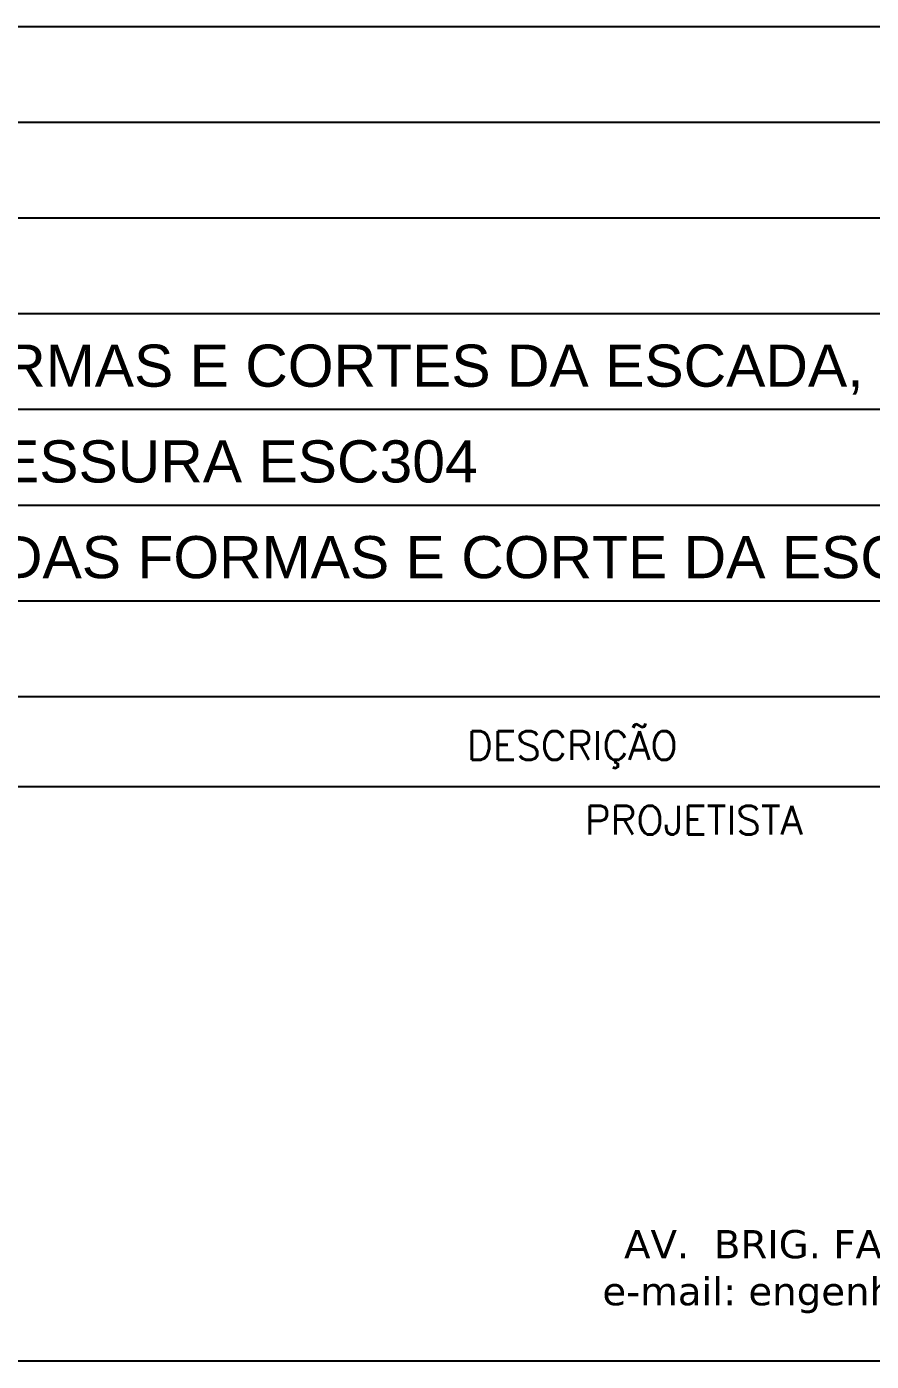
# Model space of a CAD drawing. Header units: millimetres. Extents: x 7530 to 14400, y -7174 to -2969.
# Drawn here: x 13791.4 to 14011.8, y -6587.4 to -6238.9 of the extents above; entities that cross this region are included whole.
import ezdxf

# ---------------------------------------------------------------- set-up
doc = ezdxf.new("R2010")
doc.units = ezdxf.units.MM
doc.header["$LTSCALE"] = 50
doc.layers.add('CARIMBO', color=7, linetype='Continuous')
doc.layers.add('F-LOGO', color=7, linetype='Continuous')
doc.layers.add('TERRENO', color=3, linetype='Continuous', lineweight=30)
doc.styles.add('AR-REF', font='arial.ttf')
doc.styles.add('Graphite Light Narrow', font='')
doc.styles.add('STYLE3', font='romans.shx')
doc.styles.get('Graphite Light Narrow').set_extended_font_data('Graphite Light Narrow')

# ---------------------------------------------------------------- blocks, each defined once
blk = doc.blocks.new('LOGO_CP')
at = {"layer": 'F-LOGO', "color": 1, "insert": (-131.02, -43.4), "char_height": 6.192, "width": 358.7696, "attachment_point": 1, "style": 'Graphite Light Narrow'}
blk.add_mtext('\\pi33.832;{\\fVerdana|b0|i0|c0|p34;AV.  BRIG. FARIA LIMA, 1853 - 4º ANDAR - SP   F:+55 (11) 3813-6855\\P\\pi29.068;e-mail: engenharia@claudiopuga.com.br  -  site:www.claudiopuga.com.br}', dxfattribs=at)

msp = doc.modelspace()

# ---------------------------------------------------------------- linework, layer by layer
at = {"layer": 'CARIMBO', "color": 1}
for p, q in [((14348.5, -6238.942), (13500, -6238.942)), ((14348.5, -6263.942), (13500, -6263.942)), ((14348.5, -6288.942), (13500, -6288.942)), ((14348.5, -6313.942), (13500, -6313.942)), ((14348.5, -6338.942), (13500, -6338.942)), ((14348.5, -6363.942), (13500, -6363.942)), ((14348.5, -6388.942), (13500, -6388.942))]:
    msp.add_line(p, q, dxfattribs=at)
at = {"layer": 'CARIMBO', "color": 6}
for p, q in [((14350, -6413.942), (13500, -6413.942)), ((14350, -6437.442), (13500, -6437.442)), ((14350, -6587.442), (13500, -6587.442))]:
    msp.add_line(p, q, dxfattribs=at)

# ---------------------------------------------------------------- block references
at = {"layer": 'F-LOGO', "xscale": 1.188858461142835, "yscale": 1.188858461142835, "zscale": 1.188858461142835}
msp.add_blockref('LOGO_CP', (14062.826, -6501.579), dxfattribs=at)

# ---------------------------------------------------------------- texts
at = {"layer": 'CARIMBO', "color": 2, "style": 'STYLE3'}
for s, p in [('DESCRIÇÃO', (13906.303, -6430.389)), ('PROJETISTA', (13937.039, -6449.885))]:
    msp.add_text(s, height=7.5, dxfattribs=at).set_placement(p)
at = {"layer": 'TERRENO', "linetype": 'ByBlock', "style": 'AR-REF'}
for s, p in [('REVISÃO DAS FORMAS E CORTES DA ESCADA, CONFORME ARQUITETURA', (13655.475, -6332.953)), ('REVISÃO DA ESPESSURA ESC304', (13655.475, -6357.953)), ('REVISÃO GERAL DAS FORMAS E CORTE DA ESCADA, CONFORME ARQUITETURA', (13655.475, -6382.953))]:
    msp.add_text(s, height=11, dxfattribs=at).set_placement(p)

doc.saveas('drawing.dxf')
